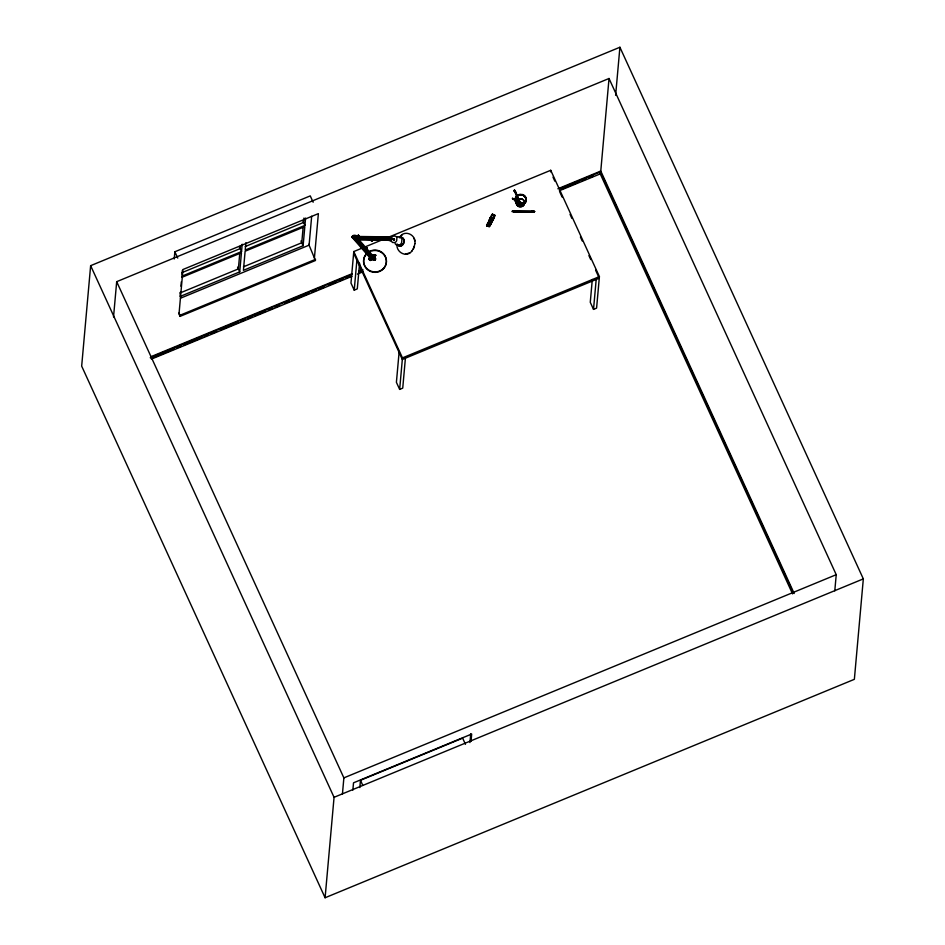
<?xml version="1.0" encoding="UTF-8"?>
<svg xmlns="http://www.w3.org/2000/svg" width="945" height="945" viewBox="0 0 945 945"><rect width="100%" height="100%" fill="white"/><g stroke="black" fill="none" stroke-linecap="round" stroke-linejoin="round"><path stroke-width="1.42" d="M394.431 239.758C392.045 239.109 396.049 238.601 393.841 239.9M394.171 239.758L394.065 239.368M512.367 211.148L512.143 211.668M512.722 211.491L512.745 211.267M513.04 211.491L513.04 211.255M513.312 211.503L534.61 211.515L532.389 211.715M512.781 198.344C511.304 199.1 515.509 199.891 512.403 198.226M513.43 210.912L513.324 211.515L534.622 211.55L513.584 211.786L513.336 210.971L513.312 211.786L534.61 211.597L513.324 210.9M513.596 210.877L513.584 211.668M512.367 211.503L512.473 210.865M532.378 211.515L534.208 211.55L532.389 211.172M512.875 198.58L513.407 199.265M513.56 198.663L512.745 199.041L522.809 204.144M513.005 198.663L513.572 199.005L512.733 199.194M357.115 238.494L352.698 236.522L353.513 236.037L352.898 235.825L366.648 250.437L365.88 250.283M353.135 235.943L355.355 239.274M488.045 223.256L489.226 220.374L487.336 224.544M514.434 191.327C514.576 191.032 515.675 192.319 514.068 190.429M515.273 191.764L514.623 191.256M514.482 189.933L514.93 191.859L514.954 191.162M514.493 191.103L515.179 190.772M515.438 191.374L515.119 190.654M515.297 191.067L514.647 190.252M90.637 265.675L81.672 366.117L325.092 897.75L854.363 679.325L863.328 578.883L619.908 47.25L90.637 265.675L334.058 797.308L325.092 897.75M113.53 316.941L116.684 281.681L609.029 78.494L836.23 574.69L834.789 590.849M174.211 259.001L174.86 251.772L310.255 195.898L313.149 202.23M180.424 292.099L180.022 296.506L239.723 271.865L241.436 252.764L181.735 277.405M180.944 286.217L181.334 281.811M181.972 274.735L182.361 270.329M308.708 244.294L315.476 260.501L180.082 316.374L179.113 312.83M239.817 252.752L238.376 268.912L180.034 292.985M240.443 245.676L240.184 248.618L181.842 272.692M181.842 276.212L241.542 251.571L242.192 244.223M245.889 242.7L245.227 250.047L304.928 225.406L305.578 218.071M303.203 226.587L301.762 242.759L243.42 266.833M303.971 218.047L303.569 222.453L245.239 246.539M303.121 245.712L304.822 226.611L245.121 251.24L243.42 270.341L303.121 245.712L300.947 240.987M311.673 216.251L309.098 245.145L180.471 298.218M314.401 258.139L318.37 213.629L182.976 269.502L179.007 314.012L180.082 316.374M361.935 248.192L353.784 251.559L350.973 283.075L354.221 290.162L357.293 288.886L359.584 263.23M354.221 290.162L356.891 260.229M374.952 260.076L369.554 258.363L369.696 257.253L374.763 260.052M342.433 794.036L343.874 777.877L116.684 281.681M352.863 790.114L353.513 782.814L471.673 734.052L471.023 741.352M359.832 787.551L360.47 780.298L462.637 738.139L465.46 744.317M399.085 352.379L396.404 382.312L399.652 389.399L402.735 388.135L405.405 358.19M399.652 389.399L402.464 357.883L353.784 251.559M492.51 214.846L492.51 214.09M469.948 742.569L470.74 733.745M550.581 171.86L550.722 170.289L387.733 237.549M794.19 593.495L600.772 171.069L609.029 78.494M592.302 279.496L590.271 302.305L593.519 309.393L596.59 308.129L599.413 276.613L550.722 170.289M593.519 309.393L596.189 279.46M615.62 95.291L619.908 47.25M486.958 225.855L488.47 226.387L490.502 222.583M515.308 199.962L515.627 198.604A5.398 5.162 5.1 0 1 519.242 194.93M516.348 203.116L516.537 201.817A4.134 3.945 5.1 0 1 519.313 199.005L521.38 198.934A4.052 3.874 5.1 0 1 524.428 201.557L524.475 203.624A4.3 4.111 5.1 0 1 521.593 206.553L520.494 206.861M524.428 202.525L524.345 203.837A4.182 4.004 5.1 0 1 521.534 206.683M525.916 199.513L525.763 200.812A5.398 5.162 5.1 0 1 522.148 204.486M520.789 204.911L522.195 204.699A5.552 5.316 5.1 0 0 525.916 200.919L525.928 198.107A5.28 5.044 5.1 0 0 521.994 194.564M488.825 226.587L490.349 224.367M522.951 203.955L522.573 204.179M353.773 236.25L352.922 236.155L357.163 238.364M413.473 248.878L414.985 243.574M394.408 239.144L393.604 239.746L394.1 238.849M489.616 219.76L490.042 219.394M491.743 221.071L492.31 219.606M365.644 251.547C366.069 251.264 365.325 250.992 366.081 251.228M494.495 216.393L494.542 215.188M367.085 247.814L367.203 247.767M375.035 258.245L373.984 257.843L374.645 258.363M371.172 257.04L375.189 258.316M388.36 236.805C389.789 236.994 387.001 237.195 387.875 239.959M357.139 238.778L356.808 238.707M358.84 235.707L357.871 235.34L358.486 235.364M372.117 241.14L371.243 240.479L372.058 240.951M491.412 221.602L491.282 222.335M523.058 203.825L513.466 198.686M370.936 257.052C372.602 260.288 368.963 257.3 369.2 258.847M370.015 257.572L370.003 257.3M371.031 257.997L370.499 258.895M494.412 216.665L494.814 215.188L494.259 215.448M487.868 223.811L490.006 224.768L489.439 225.56M489.687 219.523L489.888 220.622M492.581 219.311L493.101 217.905M373.7 257.595L375.354 255.646L374.822 254.926M487.573 224.059L486.675 225.205L488.648 226.268M487.892 226.103C485.529 225.938 489.037 219.63 490.372 222.89M487.041 225.583L488.305 223.859M487.573 225.843L488.364 226.221M487.998 225.949L488.719 226.327M494.554 216.629L490.49 224.957M522.443 203.529L512.911 198.887M488.978 221.839L490.089 220.764M513.501 199.088L512.828 199.182M514.363 191.173L514.801 191.362M494.436 216.96L493.514 219.122M489.746 219.63L490.904 217.291L490.29 218.2M490.928 217.74L490.479 218.779M397.892 245.216C404.236 249.905 406.917 235.045 399.274 237.573M414.465 246.302L411.925 251.098M494.389 215.413C493.491 218.803 487.313 225.985 490.018 217.858M488.86 220.681L491.683 214.869M352.686 236.167C364.794 240.337 353.524 231.702 351.93 237.1L369.79 257.595M352.379 237.561L352.119 237.313M371.432 256.686L370.948 257.867L353.052 237.337L353.395 236.203M353.572 237.679L357.009 238.105L353.572 237.679L357.245 239.664L356.466 239.746L357.564 239.463L356.785 239.9L358.663 240.03L357.742 237.916M357.541 236.793L354.056 236.486L357.493 236.911C359.454 239.203 356.135 237.325 357.942 238.282M369.377 258.564L374.669 260.111L356.135 239.286L356.631 238.093M388.903 238.542L357.576 238.27L356.726 237.656L357.21 236.463L388.714 236.888M356.879 239.652L352.225 237.526M358.096 236.652L357.411 236.451L358.037 236.451M351.883 237.219L357.576 238.27L358.143 237.077L357.21 236.463M369.377 257.843L373.452 257.583M371.361 260.265L371.68 259.001L372.295 259.249M372.779 257.394L373.027 257.43M371.35 258.15L372.165 259.107M374.055 256.544L375.354 255.646M373.062 259.154L369.424 257.725L373.322 257.583M375.212 255.268L375.897 255.221M374.102 258.729L372.791 259.627L374.102 258.729L373.606 257.879M375.519 255.622L375.236 254.902L375.779 255.256M374.031 259.816L375.189 260.088L375.673 258.895L358.722 239.439M392.033 238.624L388.856 237.266M388.312 236.923L389.411 237.561L389.175 238.825M356.986 239.262L358.273 240.03L389.245 240.313L389.742 239.109L388.808 238.494M491.093 222.807L491.376 221.402M388.206 238.754L388.454 238.66M391.372 240.691L388.1 240.148L388.714 240.042M388.69 240.018L388.052 239.959M514.434 191.244L515.285 191.28L521.156 204.699M514.553 191.339L520.506 205.124L522.266 204.841A5.788 5.528 5.1 0 0 526.141 200.907L526.082 198.131A5.446 5.209 5.1 0 0 522.03 194.469L519.124 194.575A5.788 5.528 5.1 0 0 515.249 198.509L515.308 201.285A5.446 5.209 5.1 0 0 519.36 204.947L520.813 205.077M515.037 190.547L514.293 190.772M521.463 206.128L515.379 191.339L514.505 191.457M490.042 218.945L488.955 222.288M493.29 218.035L492.593 219.807M492.841 219.488L493.148 218.271L492.747 218.992M490.998 222.76L490.514 223.811M486.699 225.158L488.978 226.292M490.479 218.72L490.939 217.704M492.097 220.209L492.676 218.897M492.499 219.807L492.061 220.693L492.676 219.842M493.184 219.523L489.475 226.587M492.227 218.933L493.857 216.003M490.609 223.859L490.006 224.768M490.219 220.173L487.915 224.343M488.825 226.446L489.215 225.666M492.699 217.622L490.49 223.02L491.223 222.181M491.849 220.681L492.121 220.067M492.499 220.185L491.896 221.095M400.16 246.078L403.763 243.349L403.775 239.404M489.191 225.879L487.1 224.65L486.71 225.43L488.86 226.398M491.164 216.889L491.908 215.708M358.391 235.565L358.108 235.907M358.143 235.872C359.053 235.659 358.049 234.454 358.616 235.518M356.891 239.368L356.419 238.896L389.245 240.313M356.454 239.026L357.222 239.179M357.352 239.05L356.879 238.955M379.949 238.412L357.683 238.294M367.121 248.11L366.955 247.767M371.35 240.928L371.621 241.199M490.136 225.347L489.64 226.15M369.767 258.883L369.802 258.115M371.81 259.615L370.334 260.536L369.117 259.355M402.842 244.66L403.468 243.763M491.754 214.987L492.38 214.042L494.767 215.283M489.415 226.457L489.226 226.705M352.875 237.573L352.343 237.337M387.509 238.258L388.218 239.959M370.038 258.422L369.885 259.58M371.007 259.686L370.995 258.564M370.83 259.78L371.267 258.469M400.172 236.439C405.488 229.351 416.532 235.352 414.926 243.586M400.278 236.522L402.204 234.821M397.597 244.838L397.065 243.94C395.648 252.161 406.622 258.245 411.902 251.039M393.663 238.849L394.266 238.695M514.482 190.536L514.789 190.725M515.273 191.504L515.037 191.303M371.491 240.845L371.952 241.01M374.822 258.091L373.405 257.701M409.965 252.74L405.464 254.24M180.188 315.193L315.583 259.32M364.652 247.082L382.3 239.794M151.33 356.537L351.871 273.778M358.687 270.967L361.415 269.845M557.869 188.776L600.772 171.069M150.231 357.694L352.142 274.369M358.958 271.558L363.057 269.868M559.499 188.799L600.429 171.907L600.252 173.88L559.322 190.772M151.153 358.509L174.341 348.941M177.069 347.819L181.168 346.13M183.897 344.996L201.628 337.684M204.356 336.55L208.443 334.861M211.172 333.739L216.629 331.482M220.728 329.793L238.459 322.481M241.188 321.359L245.287 319.67M248.015 318.536L252.102 316.847M254.831 315.724L265.746 311.224M268.474 310.09L272.562 308.401M275.29 307.279L279.389 305.589M284.847 303.333L288.934 301.644M291.662 300.522L309.405 293.21M312.133 292.076L316.221 290.387M318.949 289.264L324.407 287.008M328.506 285.319L336.68 281.941M339.409 280.819L343.507 279.129M346.236 278.007L350.323 276.318M358.509 272.94L361.238 271.817M561.779 189.059L579.521 181.735M582.25 180.613L586.337 178.924M589.066 177.79L593.165 176.101M151.424 359.1L351.965 276.342M357.423 274.097L362.88 271.841M402.464 357.883L599.413 276.613M343.874 777.877L836.23 574.69M334.058 797.308L863.328 578.883M520.553 205.03L520.376 204.451L521.085 204.77M397.16 236.793L400.03 236.77A5.646 4.3 -62.8 0 1 401.897 239.156L401.66 242.558A3.886 2.965 -62.8 0 1 399.452 244.979L396.581 245.003A5.646 4.3 -62.8 0 1 395.14 243.609M370.889 259.757L369.79 259.509M399.711 237.443L401.649 237.514M399.77 237.561L400.715 237.396M401.152 245.806L398.329 245.523M486.746 225.973L486.64 225.3L487.254 225.808M394.183 239.924L393.533 239.617M520.577 194.434L519.171 194.658A5.623 5.375 5.1 0 0 515.403 198.485C514.363 202.336 518.51 205.986 522.219 204.628A5.564 5.316 5.1 0 0 525.916 200.919M352.036 237.041L353.052 237.337M391.927 239.51L388.005 238.128L356.726 237.656M388.466 236.888L391.986 238.742M371.881 254.843L374.834 254.654M366.211 248.807L366.979 249.291M373.771 237.313L389.411 237.561M520.589 194.705L523.282 195.213L525.857 198.249M520.801 204.699L519.443 204.581A5.056 4.831 5.1 0 1 515.686 201.19L515.474 199.903M520.518 206.719L519.431 206.624A4.052 3.874 5.1 0 1 516.419 203.907L516.372 201.84A4.3 4.111 5.1 0 1 519.254 198.911L521.416 198.84A3.886 3.721 5.1 0 1 524.274 201.545L524.451 202.832M391.903 239.368L389.434 239.12M391.324 240.81L388.797 240.42M375.153 258.493L371.468 256.296M356.135 239.286L357.293 239.558L375.189 260.088M375.673 258.895L372.637 256.461M357.222 237.691L352.048 237.266M520.53 204.581L514.954 191.292L520.872 205.1M388.123 238.329L391.502 239.935M513.572 198.804L523.058 203.553A2.41 1.169 80.5 0 0 522.786 203.423L522.939 203.447M401.637 237.396L403.208 238.589M398.424 245.44L399.274 245.854M513.111 198.58L522.573 203.364M369.649 257.371L374.598 259.946M388.419 238.305L391.454 240.054M354.103 236.368L356.218 237.62M369.66 260.3L369.117 259.024M359.454 241.329L363.223 245.653M360.955 245.7L362.809 247.838M374.775 255.044L375.307 255.764M403.243 238.494L403.881 239.983M793.351 593.247L600.158 171.317L599.981 173.289L792.56 593.885M553.014 177.176L554.845 181.168M559.712 191.8L562.145 197.115M570.059 214.397L571.879 218.378M580.407 236.994L582.226 240.975M588.924 255.599L590.743 259.58M595.61 270.223L599.272 278.196L402.322 359.466L353.643 253.142M302.766 220.681L304.928 225.406M239.368 246.846L241.542 251.571M237.561 267.14L239.723 271.865M174.86 251.772L177.754 258.103M360.47 780.298L362.738 785.236M357.009 238.105L357.517 239.593M371.798 258.658L371.893 259.426M414.796 240.88L414.052 238.388M521.475 206.223L521.498 206.305A4.134 3.945 5.1 0 0 524.321 203.529M526.07 199.584L525.703 198.226A5.056 4.831 5.1 0 0 521.935 194.835L519.183 194.847A5.552 5.316 5.1 0 0 515.462 198.615M516.431 202.809L516.513 204.12A3.934 3.756 5.1 0 0 519.443 206.766M520.943 204.569A2.41 1.807 -44.6 0 1 520.978 204.982M516.466 202.112A4.182 4.004 5.1 0 1 516.844 201.167M519.478 206.412A3.886 3.721 5.1 0 1 516.584 203.801M525.987 200.801A5.623 5.375 5.1 0 1 522.219 204.628M519.407 204.734A5.28 5.044 5.1 0 1 515.474 201.19M384.202 255.032A11.434 10.927 5.1 0 1 382.134 270.022A11.434 10.927 5.1 0 1 366.377 268.557A11.434 10.927 5.1 0 1 367.121 253.449M369.424 251.842A11.434 10.927 5.1 0 1 370.723 251.264M372.082 250.838A11.434 10.927 5.1 0 1 377.776 250.862M378.461 251.051A11.434 10.927 5.1 0 1 381.65 252.61M382.229 253.036A11.434 10.927 5.1 0 1 383.753 254.488M368.845 251.76A11.434 10.927 5.1 0 1 386.387 259.887A11.434 10.927 5.1 0 1 371.101 271.239A11.434 10.927 5.1 0 1 367.156 253.012M391.218 238.884L391.289 240.656A4.394 3.355 -62.8 0 0 392.742 242.522L394.975 242.499A3.024 2.303 -62.8 0 0 396.699 240.621L396.876 237.963A4.394 3.355 -62.8 0 0 395.435 236.108L393.191 236.12A3.024 2.303 -62.8 0 0 391.478 238.01L391.218 238.884M371.586 239.64L372.566 240.065L371.716 239.628M532.307 211.432L531.905 211.267A2.41 2.303 5.1 0 1 532.342 211.397L532.307 211.397"/></g></svg>
